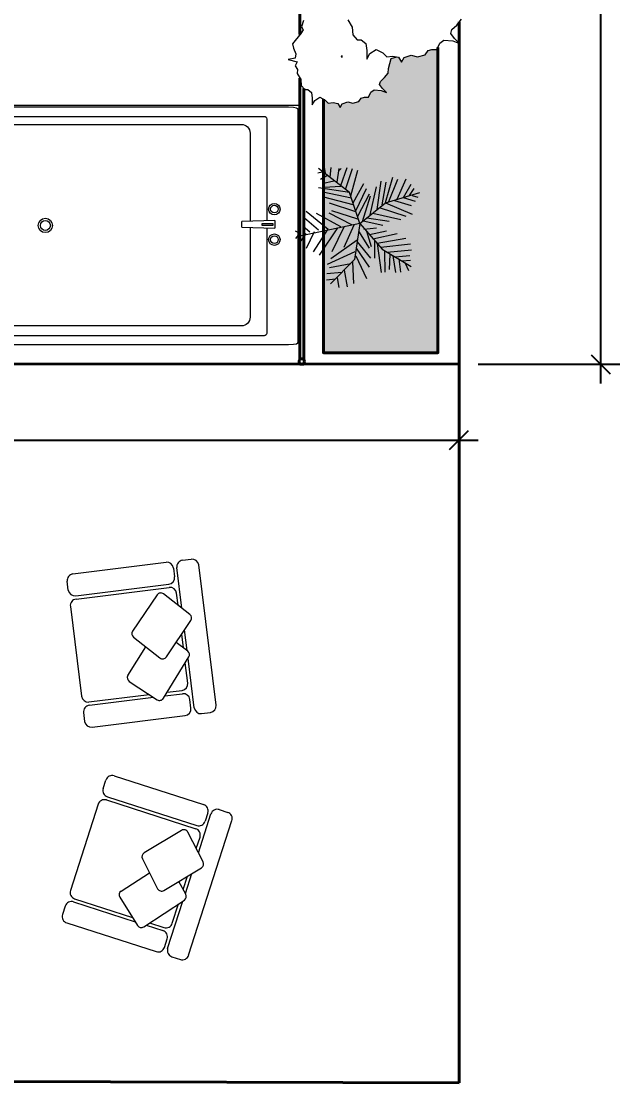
# Model space of a CAD drawing. Header units: inches. Extents: x 4350 to 28384, y -6772 to 993.
# Drawn here: x 25298 to 25611, y -4229 to -3672 of the extents above; entities that cross this region are included whole.
import ezdxf

# ---------------------------------------------------------------- set-up
doc = ezdxf.new("R2010")
doc.units = ezdxf.units.IN
doc.header["$MEASUREMENT"] = 0
for name, color, linetype, lineweight in [('ARREDAMENTO', 2, 'Continuous', 18), ('MURATURA_section_wall', 7, 'Continuous', 40), ('QUOTE', 3, 'Continuous', 9)]:
    doc.layers.add(name, color=color, linetype=linetype, lineweight=lineweight)
doc.styles.get("Standard").update_dxf_attribs({"font": 'arial.ttf'})
doc.dimstyles.new('ook', dxfattribs={"dimtxt": 15, "dimasz": 10, "dimexe": 10, "dimexo": 10, "dimgap": 5, "dimtad": 1, "dimtoh": 1, "dimdec": 0, "dimzin": 0, "dimdsep": 46, "dimtxsty": 'Standard', "dimblk": 'OBLIQUE', "dimcen": 0.09, "dimdle": 10, "dimadec": 0, "dimazin": 0, "dimtfac": 1, "dimtdec": 0, "dimtofl": 0, "dimtmove": 0, "dimatfit": 3, "dimldrblk": 'OBLIQUE', "dimfxl": 1, "dimtfill": 2, "dimtfillclr": 1, "dimtolj": 1, "dimtzin": 0, "dimarcsym": 0})

# ---------------------------------------------------------------- blocks, each defined once
blk = doc.blocks.new('_Oblique')
at = {"color": 0, "linetype": 'ByBlock', "lineweight": -2}
blk.add_line((-0.5, -0.5), (0.5, 0.5), dxfattribs=at)
blk = doc.blocks.new('*D42')
at = {"layer": 'Defpoints', "color": 0, "transparency": 16777216}
for p in [(25527.39, -3152.39), (25601.28, -3152.39), (25527.14, -3852.11)]:
    blk.add_point(p, dxfattribs=at)
at = {"layer": 'QUOTE', "color": 0, "lineweight": -2, "transparency": 16777216}
for p, q in [((25601.28, -3862.11), (25601.28, -3142.39)), ((25537.39, -3152.39), (25611.28, -3152.39)), ((25537.14, -3852.11), (25611.28, -3852.11))]:
    blk.add_line(p, q, dxfattribs=at)
at = {"layer": 'QUOTE', "color": 0, "lineweight": -2, "transparency": 16777216, "xscale": 10, "yscale": 10, "zscale": 10}
for p, rotation in [((25601.28, -3152.39), 90), ((25601.28, -3852.11), 270)]:
    blk.add_blockref('_Oblique', p, dxfattribs=dict(at, rotation=rotation))
at = {"layer": 'QUOTE', "color": 0, "transparency": 16777216, "insert": (25588.62, -3502.25), "char_height": 15, "attachment_point": 5, "rotation": 90, "bg_fill": 1, "box_fill_scale": 1.25, "bg_fill_color": 1, "bg_fill_transparency": 0}
blk.add_mtext('\\A1;700', dxfattribs=at)
blk = doc.blocks.new('*D47')
at = {"layer": 'Defpoints', "color": 0, "transparency": 16777216}
for p in [(24882.55, -3851.59), (25527.14, -3852.11), (25527.14, -3891.81)]:
    blk.add_point(p, dxfattribs=at)
at = {"layer": 'QUOTE', "color": 0, "lineweight": -2, "transparency": 16777216}
for p, q in [((24882.55, -3861.59), (24882.55, -3901.81)), ((25527.14, -3862.11), (25527.14, -3901.81)), ((24872.55, -3891.81), (25537.14, -3891.81))]:
    blk.add_line(p, q, dxfattribs=at)
at = {"layer": 'QUOTE', "color": 0, "lineweight": -2, "transparency": 16777216, "xscale": 10, "yscale": 10, "zscale": 10, "rotation": 180}
blk.add_blockref('_Oblique', (24882.55, -3891.81), dxfattribs=at)
at = {"layer": 'QUOTE', "color": 0, "lineweight": -2, "transparency": 16777216, "xscale": 10, "yscale": 10, "zscale": 10}
blk.add_blockref('_Oblique', (25527.14, -3891.81), dxfattribs=at)
at = {"layer": 'QUOTE', "color": 0, "transparency": 16777216, "insert": (25204.85, -3879.15), "char_height": 15, "attachment_point": 5, "bg_fill": 1, "box_fill_scale": 1.25, "bg_fill_color": 1, "bg_fill_transparency": 0}
blk.add_mtext('\\A1;645', dxfattribs=at)

msp = doc.modelspace()

# ---------------------------------------------------------------- hatches: boundary and pattern name
at = {"layer": 'ARREDAMENTO'}
h = msp.add_hatch(dxfattribs=at)
h.set_pattern_fill('AR-SAND', color=2, scale=3, angle=90, style=0)
h.set_pattern_definition([(127.5, (-49344.116, -62695.2797), (-5.7804713, -0.18898007), [0, -4.56, 0, -5.1, 0, -4.875]), (97.5, (-49344.116, -62695.28), (-8.4664382, 5.3093301), [0, -2.46, 0, -4.11, 0, -1.575]), (57.5, (-49344.116, -62698.9697), (-0.01697716, 9.34242559), [0, -1.5, 0, -5.4, 0, -7.05]), (47.5, (-49344.116, -62698.97), (-2.6330267, 9.0183798), [0, -0.75, 0, -3.54, 0, -4.05])])
h.paths.add_polyline_path([(25494.38, -3691.04), (25491.58, -3691.86), (25490.12, -3697.23), (25489.91, -3699.51), (25488.03, -3701.95), (25485.94, -3703.9), (25485.53, -3705.53), (25486.99, -3707.65), (25489.07, -3709.76), (25486.36, -3708.62), (25482.61, -3708.3), (25480.94, -3709.6), (25479.68, -3712.2), (25477.6, -3712.2), (25475.93, -3712.69), (25474.68, -3714.48), (25471.55, -3715.3), (25468.83, -3714.65), (25465.91, -3715.62), (25464.87, -3717.58), (25463.62, -3715.46), (25461.11, -3714.97), (25458.61, -3715.3), (25456.94, -3713.67), (25456.04, -3713.18), (25456.04, -3846.04), (25516.04, -3846.04), (25516.04, -3686.15), (25515.54, -3687.18), (25512.93, -3687.18), (25510.85, -3687.79), (25509.28, -3690.03), (25505.37, -3691.04), (25501.98, -3690.23), (25498.33, -3691.45), (25497.02, -3693.89), (25495.46, -3691.25)])
h.paths.add_polyline_path([(25468.41, -3764.77), (25468.47, -3764.79), (25468.5, -3764.74)], flags=16)
h.paths.add_polyline_path([(25474.07, -3475.07), (25471.54, -3474.27), (25470.09, -3473.49), (25469.05, -3470.58), (25465.97, -3474.21), (25466.12, -3470.47), (25465.43, -3469.55), (25463.34, -3469.71), (25459.99, -3467.2), (25457.39, -3466), (25456.29, -3462.68), (25456.04, -3462.46), (25456.04, -3667.14), (25458.82, -3666.95), (25460.07, -3665.49), (25460.07, -3661.42), (25459.86, -3658.49), (25461.11, -3661.74), (25462.57, -3664.67), (25464.45, -3665.32), (25467.16, -3664.84), (25468.04, -3665.63), (25468.85, -3663.98), (25462.85, -3662.36), (25467.55, -3661.54), (25468.07, -3658.69), (25466.5, -3655.03), (25465.72, -3652.18), (25471.2, -3645.47), (25472.76, -3643.03), (25471.72, -3640.99), (25471.9, -3640.42), (25470.69, -3641.15), (25469.91, -3642.67), (25469.91, -3640.43), (25469.65, -3638.6), (25468.48, -3637.58), (25467.43, -3637.58), (25466.26, -3636.26), (25466.13, -3634.33), (25464.96, -3632.4), (25465.09, -3631.07), (25464.3, -3629.85), (25464.96, -3628.53), (25461.96, -3627.72), (25464.3, -3627.31), (25464.57, -3625.88), (25463.78, -3624.05), (25463.39, -3622.63), (25466.13, -3619.27), (25466.91, -3618.05), (25466.39, -3617.03), (25467.04, -3615), (25468.35, -3615.1), (25469.26, -3614.8), (25471.09, -3613.07), (25472.26, -3612.05), (25475.26, -3611.85), (25476.04, -3610.93), (25476.04, -3608.39), (25475.91, -3606.56), (25476.69, -3608.59), (25477.61, -3610.42), (25478.78, -3610.83), (25480.48, -3610.52), (25481.26, -3611.24), (25484.52, -3611.64), (25485.17, -3611.13), (25485.43, -3611.54), (25486.61, -3612.15), (25487.26, -3612.66), (25487.52, -3614.19), (25489.35, -3612.66), (25488.95, -3614.49), (25489.22, -3615), (25490.26, -3615.1), (25491.69, -3616.63), (25492.87, -3617.44), (25493.13, -3619.17), (25494.17, -3620.49), (25494.82, -3622.73), (25494.69, -3624.26), (25495.21, -3625.68), (25495.74, -3626.09), (25498.87, -3626.5), (25495.74, -3627.41), (25495.51, -3628.24), (25496.5, -3628.58), (25499.89, -3627.97), (25501.46, -3629.39), (25507.98, -3630.21), (25509.28, -3629.19), (25509.8, -3630), (25512.15, -3631.22), (25513.46, -3632.24), (25513.98, -3635.29), (25516.04, -3633.57), (25516.04, -3574.73), (25510.83, -3566.95), (25512.66, -3554.13), (25495.78, -3557.24), (25495.9, -3557.05), (25496.07, -3557.19), (25512.66, -3554.13), (25507.26, -3537.93), (25507.15, -3537.84), (25507.24, -3537.86), (25512.66, -3554.13), (25514.26, -3552.85), (25516.04, -3547.13), (25516.04, -3483.88), (25515.12, -3485.11), (25514.14, -3486.31), (25511.22, -3487.03), (25510.6, -3488.06), (25511.04, -3490.57), (25511.48, -3492.35), (25510.36, -3490.48), (25509.15, -3488.83), (25507.92, -3488.63), (25506.3, -3489.23), (25505.41, -3488.66), (25502.13, -3488.82), (25501.57, -3489.43), (25501.25, -3489.08), (25499.99, -3488.68), (25499.26, -3488.29), (25498.74, -3486.83), (25497.2, -3488.64), (25497.27, -3486.77), (25496.93, -3486.32), (25495.88, -3486.4), (25494.21, -3485.14), (25492.91, -3484.54), (25492.36, -3482.88), (25491.1, -3481.76), (25490.07, -3479.66), (25489.94, -3478.14), (25489.18, -3476.82), (25488.6, -3476.51), (25485.44, -3476.65), (25488.37, -3475.21), (25488.45, -3474.36), (25487.42, -3474.19), (25484.18, -3475.37), (25482.39, -3474.24), (25475.83, -3474.56), (25474.72, -3475.78)])

# ---------------------------------------------------------------- linework, layer by layer
for p, q in [((25426.45, -3723.98), (25426.44, -3776.94)), ((25457.11, -3752.11), (25456.55, -3747.76)), ((25457.11, -3752.11), (25456.55, -3747.76)), ((25453.21, -3751.89), (25455.44, -3751.24)), ((25453.21, -3751.89), (25455.44, -3751.24)), ((25469.68, -3762.18), (25453.48, -3749.58)), ((25469.68, -3762.18), (25453.48, -3749.58)), ((25454.6, -3755.15), (25457.94, -3753.2)), ((25454.6, -3755.15), (25457.94, -3753.2)), ((25459.61, -3754.07), (25460.17, -3749.07)), ((25459.61, -3754.07), (25460.17, -3749.07)), ((25463.24, -3756.67), (25464.35, -3749.5)), ((25463.24, -3756.67), (25464.35, -3749.5)), ((25465.19, -3758.41), (25468.53, -3749.07)), ((25465.19, -3758.41), (25468.53, -3749.07)), ((25467.7, -3760.59), (25471.32, -3749.5)), ((25467.7, -3760.59), (25471.32, -3749.5)), ((25470.48, -3763.85), (25474.1, -3750.37)), ((25470.48, -3763.85), (25474.1, -3750.37)), ((25455.44, -3757.33), (25461.57, -3756.02)), ((25455.44, -3757.33), (25461.57, -3756.02)), ((25456.55, -3759.28), (25465.19, -3758.85)), ((25456.55, -3759.28), (25465.19, -3758.85)), ((25471.6, -3767.54), (25477.17, -3757.33)), ((25471.6, -3767.54), (25477.17, -3757.33)), ((25480.51, -3773.85), (25483.86, -3759.07)), ((25480.51, -3773.85), (25483.86, -3759.07)), ((25484.14, -3771.02), (25486.37, -3756.24)), ((25484.14, -3771.02), (25486.37, -3756.24)), ((25486.92, -3768.63), (25488.87, -3756.67)), ((25486.92, -3768.63), (25488.87, -3756.67)), ((25488.59, -3767.32), (25492.5, -3754.07)), ((25488.59, -3767.32), (25492.5, -3754.07)), ((25490.27, -3766.89), (25495, -3755.15)), ((25490.27, -3766.89), (25495, -3755.15)), ((25494.72, -3765.59), (25499.46, -3754.94)), ((25494.72, -3765.59), (25499.46, -3754.94)), ((25498.07, -3764.72), (25501.97, -3757.76)), ((25498.07, -3764.72), (25501.97, -3757.76)), ((25469.65, -3762.11), (25453.48, -3759.72)), ((25469.65, -3762.11), (25453.48, -3759.72)), ((25470.76, -3765.15), (25455.71, -3761.89)), ((25470.76, -3765.15), (25455.71, -3761.89)), ((25471.6, -3768.63), (25456.27, -3764.5)), ((25471.6, -3768.63), (25456.27, -3764.5)), ((25475.08, -3778.38), (25469.68, -3762.18)), ((25475.08, -3778.38), (25469.68, -3762.18)), ((25472.99, -3771.67), (25478.56, -3759.94)), ((25472.99, -3771.67), (25478.56, -3759.94)), ((25474.1, -3774.5), (25480.24, -3762.76)), ((25474.1, -3774.5), (25480.24, -3762.76)), ((25476.61, -3777.32), (25480.79, -3763.85)), ((25476.61, -3777.32), (25480.79, -3763.85)), ((25488.58, -3767.58), (25506.58, -3762.18)), ((25488.58, -3767.58), (25506.58, -3762.18)), ((25497.79, -3764.72), (25504.2, -3766.67)), ((25497.79, -3764.72), (25504.2, -3766.67)), ((25501.13, -3763.63), (25503.64, -3759.94)), ((25501.13, -3763.63), (25503.64, -3759.94)), ((25502.53, -3763.63), (25505.59, -3764.5)), ((25502.53, -3763.63), (25505.59, -3764.5)), ((25472.99, -3772.32), (25459.34, -3767.76)), ((25472.99, -3772.32), (25459.34, -3767.76)), ((25475.08, -3778.38), (25488.58, -3767.58)), ((25475.08, -3778.38), (25488.58, -3767.58)), ((25485.25, -3769.93), (25499.18, -3774.5)), ((25485.25, -3769.93), (25499.18, -3774.5)), ((25488.59, -3767.54), (25502.53, -3773.41)), ((25488.59, -3767.54), (25502.53, -3773.41)), ((25493.33, -3766.24), (25501.97, -3768.85)), ((25493.33, -3766.24), (25501.97, -3768.85)), ((25453.48, -3781.89), (25446.24, -3775.58)), ((25453.48, -3781.89), (25446.24, -3775.58)), ((25458.5, -3781.45), (25447.08, -3772.11)), ((25458.5, -3781.45), (25447.08, -3772.11)), ((25465.19, -3780.15), (25452.37, -3773.19)), ((25465.19, -3780.15), (25452.37, -3773.19)), ((25471.04, -3779.06), (25459.06, -3772.98)), ((25471.04, -3779.06), (25459.06, -3772.98)), ((25474.1, -3776.02), (25460.45, -3771.67)), ((25474.1, -3776.02), (25460.45, -3771.67)), ((25478.84, -3775.37), (25490.54, -3777.11)), ((25478.84, -3775.37), (25490.54, -3777.11)), ((25481.91, -3772.98), (25496.68, -3776.24)), ((25481.91, -3772.98), (25496.68, -3776.24)), ((25430.63, -3776.82), (25413.29, -3777.32)), ((25413.29, -3780.32), (25413.29, -3777.32)), ((25413.29, -3780.32), (25430.63, -3780.82)), ((25426.44, -3780.7), (25426.42, -3836.01)), ((25430.63, -3776.82), (25430.63, -3780.82)), ((25475.08, -3778.38), (25444.51, -3784.75)), ((25475.08, -3778.38), (25444.51, -3784.75)), ((25449.03, -3782.97), (25445.4, -3779.93)), ((25458.22, -3781.45), (25450.7, -3793.19)), ((25458.22, -3781.45), (25450.7, -3793.19)), ((25463.52, -3780.58), (25453.76, -3794.93)), ((25463.52, -3780.58), (25453.76, -3794.93)), ((25460.73, -3792.97), (25466.86, -3780.15)), ((25460.73, -3792.97), (25466.86, -3780.15)), ((25466.86, -3790.8), (25472.15, -3779.06)), ((25466.86, -3790.8), (25472.15, -3779.06)), ((25475.08, -3778.38), (25472.38, -3797.28)), ((25475.08, -3778.38), (25472.38, -3797.28)), ((25475.08, -3778.38), (25486.78, -3791.88)), ((25475.08, -3778.38), (25486.78, -3791.88)), ((25476.89, -3776.89), (25487.2, -3779.28)), ((25476.89, -3776.89), (25487.2, -3779.28)), ((25477.17, -3781.24), (25483.86, -3780.58)), ((25477.17, -3781.24), (25483.86, -3780.58)), ((25444.01, -3783.84), (25441.5, -3782.32)), ((25442.9, -3784.5), (25441.5, -3786.24)), ((25446.8, -3783.63), (25443.45, -3788.63)), ((25451.26, -3782.76), (25447.08, -3791.45)), ((25473.83, -3787.1), (25459.89, -3796.89)), ((25473.83, -3787.1), (25459.89, -3796.89)), ((25474.38, -3782.32), (25479.96, -3791.23)), ((25474.38, -3782.32), (25479.96, -3791.23)), ((25478.56, -3782.32), (25481.07, -3790.36)), ((25478.56, -3782.32), (25481.07, -3790.36)), ((25480.24, -3784.06), (25489.15, -3782.11)), ((25480.24, -3784.06), (25489.15, -3782.11)), ((25481.91, -3786.45), (25494.72, -3783.63)), ((25481.91, -3786.45), (25494.72, -3783.63)), ((25484.14, -3788.63), (25499.18, -3786.02)), ((25484.14, -3788.63), (25499.18, -3786.02)), ((25473.27, -3791.23), (25479.96, -3801.23)), ((25473.27, -3791.23), (25479.96, -3801.23)), ((25473.83, -3787.97), (25480.79, -3796.45)), ((25473.83, -3787.97), (25480.79, -3796.45)), ((25482.74, -3787.54), (25482.74, -3796.45)), ((25482.74, -3787.54), (25482.74, -3796.45)), ((25484.14, -3788.84), (25486.37, -3804.06)), ((25484.14, -3788.84), (25486.37, -3804.06)), ((25486.09, -3790.8), (25501.69, -3789.06)), ((25486.09, -3790.8), (25501.69, -3789.06)), ((25486.78, -3791.88), (25502.08, -3800.88)), ((25486.78, -3791.88), (25502.08, -3800.88)), ((25489.43, -3793.41), (25502.25, -3792.1)), ((25489.43, -3793.41), (25502.25, -3792.1)), ((25458.22, -3799.71), (25472.71, -3792.97)), ((25458.22, -3799.71), (25472.71, -3792.97)), ((25472.38, -3797.28), (25459.78, -3809.88)), ((25472.38, -3797.28), (25459.78, -3809.88)), ((25471.32, -3798.41), (25471.88, -3809.71)), ((25471.32, -3798.41), (25471.88, -3809.71)), ((25472.99, -3795.36), (25478.56, -3807.1)), ((25472.99, -3795.36), (25478.56, -3807.1)), ((25488.04, -3792.97), (25488.32, -3803.84)), ((25488.04, -3792.97), (25488.32, -3803.84)), ((25490.82, -3794.49), (25490.54, -3802.54)), ((25490.82, -3794.49), (25490.54, -3802.54)), ((25492.5, -3795.36), (25493.89, -3804.06)), ((25492.5, -3795.36), (25493.89, -3804.06)), ((25493.61, -3795.8), (25501.41, -3795.15)), ((25493.61, -3795.8), (25501.41, -3795.15)), ((25495.56, -3796.89), (25496.4, -3803.84)), ((25495.56, -3796.89), (25496.4, -3803.84)), ((25497.23, -3797.97), (25501.69, -3797.54)), ((25497.23, -3797.97), (25501.69, -3797.54)), ((25457.94, -3804.49), (25465.75, -3803.84)), ((25457.94, -3804.49), (25465.75, -3803.84)), ((25459.34, -3801.45), (25470.48, -3799.28)), ((25459.34, -3801.45), (25470.48, -3799.28)), ((25466.86, -3802.75), (25468.53, -3811.45)), ((25466.86, -3802.75), (25468.53, -3811.45)), ((25498.9, -3799.06), (25500.58, -3802.97)), ((25498.9, -3799.06), (25500.58, -3802.97)), ((25462.4, -3807.54), (25457.66, -3807.97)), ((25462.4, -3807.54), (25457.66, -3807.97)), ((25463.24, -3806.88), (25464.07, -3811.88)), ((25463.24, -3806.88), (25464.07, -3811.88)), ((25324.91, -3961.91), (25373.68, -3955.85)), ((25377.55, -3958.86), (25378.13, -3963.45)), ((25381.91, -3979.85), (25379.28, -3958.65)), ((25382.29, -3954.78), (25386.88, -3954.2)), ((25399.88, -4030.66), (25390.75, -3957.22)), ((25322.47, -3970.37), (25321.9, -3965.78)), ((25326.34, -3973.38), (25375.11, -3967.32)), ((25326.56, -3975.11), (25375.32, -3969.04)), ((25368.99, -3972.93), (25356.12, -3991.97)), ((25386.19, -3983.17), (25372.32, -3972.4)), ((25379.98, -3978.35), (25379.2, -3972.06)), ((25323.54, -3978.98), (25329.39, -4026.02)), ((25373.82, -4005.41), (25386.69, -3986.29)), ((25384.68, -4002.09), (25383.33, -3991.28)), ((25356.61, -3995.09), (25370.48, -4005.94)), ((25385.09, -4002.39), (25378.95, -3997.79)), ((25382.75, -4000.64), (25381.86, -3993.47)), ((25353.68, -4015.1), (25363.12, -4000.18)), ((25372.26, -4027.11), (25385.67, -4005.46)), ((25385.05, -4019.1), (25383.74, -4008.58)), ((25388.41, -4032.09), (25385.19, -4006.23)), ((25354.38, -4018.27), (25369.03, -4027.83)), ((25333.26, -4029.04), (25364.86, -4025.11)), ((25373.05, -4025.84), (25382.24, -4024.7)), ((25374.23, -4023.94), (25382.03, -4022.97)), ((25333.48, -4030.76), (25367.11, -4026.58)), ((25386.69, -4032.3), (25386.12, -4027.71)), ((25330.46, -4034.63), (25331.03, -4039.22)), ((25334.9, -4042.23), (25383.67, -4036.17)), ((25392.28, -4035.1), (25396.87, -4034.53)), ((25340.72, -4074.36), (25342.14, -4069.95)), ((25346.5, -4067.71), (25393.28, -4082.77)), ((25342.43, -4080.37), (25389.21, -4095.43)), ((25342.96, -4078.72), (25389.74, -4093.78)), ((25338.06, -4082.61), (25323.54, -4127.74)), ((25395.52, -4087.14), (25394.11, -4091.54)), ((25401.54, -4085.43), (25405.94, -4086.85)), ((25385.5, -4161.66), (25408.18, -4091.21)), ((25390.63, -4108.01), (25397.17, -4087.67)), ((25381.82, -4096.29), (25362.13, -4108.13)), ((25393.11, -4112.83), (25385.07, -4097.21)), ((25389.51, -4105.83), (25391.45, -4099.8)), ((25361.26, -4111.16), (25369.26, -4126.85)), ((25350.17, -4128.08), (25365.02, -4118.53)), ((25372.51, -4127.78), (25392.25, -4115.86)), ((25382.62, -4127.22), (25384.84, -4120.34)), ((25383.76, -4129.34), (25387.1, -4118.97)), ((25384, -4129.79), (25380.37, -4123.03)), ((25325.77, -4132.11), (25356.08, -4141.86)), ((25349.46, -4131.25), (25358.72, -4146.09)), ((25320.88, -4136), (25319.46, -4140.4)), ((25325.24, -4133.76), (25357.5, -4144.14)), ((25361.95, -4146.8), (25383.24, -4132.82)), ((25374.5, -4158.12), (25382.48, -4133.32)), ((25376.92, -4144.93), (25380.17, -4134.83)), ((25321.7, -4144.76), (25368.48, -4159.82)), ((25363.21, -4145.98), (25372.02, -4148.82)), ((25365.07, -4144.75), (25372.56, -4147.16)), ((25372.85, -4157.58), (25374.26, -4153.18)), ((25376.74, -4162.48), (25381.14, -4163.9))]:
    msp.add_line(p, q, dxfattribs=at)
for points in [[(25445.67, -3672), (25444.63, -3675.25), (25445.46, -3676.88), (25444.21, -3678.83), (25439.83, -3684.21), (25440.45, -3686.49), (25441.7, -3689.42), (25441.29, -3691.69), (25437.53, -3692.35), (25442.33, -3693.65), (25441.29, -3695.76), (25442.54, -3697.72), (25442.33, -3699.83), (25444.21, -3702.93), (25444.42, -3706.02), (25446.3, -3708.13), (25447.96, -3708.13), (25449.84, -3709.76), (25450.26, -3712.69), (25450.26, -3716.27), (25451.51, -3713.83), (25454.23, -3712.2), (25456.94, -3713.67), (25458.61, -3715.3), (25461.11, -3714.97), (25463.62, -3715.46), (25464.87, -3717.58), (25465.91, -3715.62), (25468.83, -3714.65), (25471.55, -3715.3), (25474.68, -3714.48), (25475.93, -3712.69), (25477.6, -3712.2), (25479.68, -3712.2), (25480.94, -3709.6), (25482.61, -3708.3), (25486.36, -3708.62), (25489.07, -3709.76), (25486.99, -3707.65), (25485.53, -3705.53), (25485.94, -3703.9), (25488.03, -3701.95), (25489.91, -3699.51), (25490.12, -3697.23), (25491.58, -3691.86), (25494.55, -3690.99)], [(25468.85, -3671.72), (25471.2, -3675.58), (25471.46, -3679.45), (25473.81, -3682.09), (25475.89, -3682.09), (25478.24, -3684.13), (25478.76, -3687.79), (25478.76, -3692.27), (25480.33, -3689.21), (25483.72, -3687.18), (25487.11, -3689.01), (25489.2, -3691.04), (25492.33, -3690.64), (25495.46, -3691.25), (25497.02, -3693.89), (25498.33, -3691.45), (25501.98, -3690.23), (25505.37, -3691.04), (25509.28, -3690.03), (25510.85, -3687.79), (25512.93, -3687.18), (25515.54, -3687.18), (25517.11, -3683.92), (25519.2, -3682.3), (25523.89, -3682.7), (25527.28, -3684.13), (25524.67, -3681.48), (25522.85, -3678.84), (25523.37, -3676.8), (25525.98, -3674.36), (25528.33, -3671.31)], [(25443.77, -3852.05), (25443.77, -3852.05), (25182.26, -3851.83), (25182.26, -3716.33), (25443.77, -3716.4), (25443.77, -3849.6)]]:
    msp.add_lwpolyline(points, dxfattribs=at)
for points in [[(25465.29, -3690.88), (25465.91, -3691.37), (25465.91, -3690.39)], [(25423.94, -3778.32), (25429.63, -3778.32), (25429.63, -3779.32), (25423.94, -3779.32)]]:
    msp.add_lwpolyline(points, close=True, dxfattribs=at)
for centre, radius in [((25430.39, -3770.82), 3), ((25430.39, -3770.82), 2), ((25310.46, -3779.39), 3.75), ((25310.46, -3779.39), 2.6), ((25430.39, -3786.82), 3), ((25430.39, -3786.82), 2)]:
    msp.add_circle(centre, radius, dxfattribs=at)
for centre, radius, start, end in [((25461.37, -3746.17), 5.24, 299.8257, 318.9427), ((25387.31, -3957.65), 3.47, 7.0881, 97.0881), ((25374.11, -3959.29), 3.47, 7.0881, 97.0881), ((25382.72, -3958.22), 3.47, 97.0881, 187.0881), ((25325.34, -3965.35), 3.47, 97.0881, 187.0881), ((25374.68, -3963.88), 3.47, 277.0881, 7.0881), ((25325.91, -3969.94), 3.47, 187.0881, 277.0881), ((25375.75, -3972.48), 3.47, 7.0881, 97.0881), ((25326.98, -3978.55), 3.47, 97.0881, 187.0881), ((25370.9, -3974.23), 2.31, 52.1703, 145.9533), ((25384.77, -3985), 2.31, 326.0531, 52.1703), ((25358.04, -3993.26), 2.31, 145.9533, 231.9406), ((25383.7, -4004.25), 2.31, 328.2332, 53.1614), ((25371.9, -4004.12), 2.31, 231.9406, 326.0531), ((25355.64, -4016.34), 2.31, 147.6758, 236.8907), ((25381.6, -4019.53), 3.47, 277.0881, 7.0881), ((25332.83, -4025.6), 3.47, 187.0881, 277.0881), ((25382.67, -4028.14), 3.47, 7.0881, 97.0881), ((25333.9, -4034.2), 3.47, 97.0881, 187.0881), ((25370.3, -4025.9), 2.31, 236.8907, 328.2332), ((25396.44, -4031.09), 3.47, 277.0881, 7.0881), ((25383.24, -4032.73), 3.47, 277.0881, 7.0881), ((25391.85, -4031.66), 3.47, 187.0881, 277.0881), ((25334.47, -4038.79), 3.47, 187.0881, 277.0881), ((25345.44, -4071.02), 3.47, 72.1562, 162.1562), ((25344.02, -4075.42), 3.47, 162.1562, 252.1562), ((25341.37, -4083.67), 3.47, 72.1562, 162.1562), ((25392.22, -4086.08), 3.47, 342.1562, 72.1562), ((25400.48, -4088.73), 3.47, 72.1562, 162.1562), ((25404.88, -4090.15), 3.47, 342.1562, 72.1562), ((25390.8, -4090.48), 3.47, 252.1562, 342.1562), ((25383.01, -4098.27), 2.31, 27.2384, 121.0214), ((25388.15, -4098.73), 3.47, 342.1562, 72.1562), ((25363.32, -4110.11), 2.31, 121.0214, 207.0087), ((25391.05, -4113.88), 2.31, 301.1212, 27.2384), ((25326.84, -4128.8), 3.47, 162.1562, 252.1562), ((25351.42, -4130.02), 2.31, 122.7439, 211.9589), ((25371.32, -4125.8), 2.31, 207.0087, 301.1212), ((25381.97, -4130.89), 2.31, 303.3013, 28.2296), ((25324.18, -4137.06), 3.47, 72.1562, 162.1562), ((25322.76, -4141.46), 3.47, 162.1562, 252.1562), ((25360.68, -4144.87), 2.31, 211.9589, 303.3013), ((25370.96, -4152.12), 3.47, 342.1562, 72.1562), ((25373.62, -4143.86), 3.47, 252.1562, 342.1562), ((25369.54, -4156.52), 3.47, 252.1562, 342.1562), ((25377.8, -4159.18), 3.47, 162.1562, 252.1562), ((25382.2, -4160.6), 3.47, 252.1562, 342.1562)]:
    msp.add_arc(centre, radius, start, end, dxfattribs=at)
for points, knots in [([(25183.26, -3718.78), (25183.26, -3718), (25183.89, -3717.38), (25184.66, -3717.38), (25184.66, -3717.38), (25437.75, -3717.38), (25437.75, -3717.38), (25442.15, -3717.44), (25442.78, -3718.07), (25442.78, -3718.85), (25442.78, -3718.85), (25442.78, -3840.36), (25442.78, -3840.36), (25442.78, -3841.14), (25442.15, -3841.76), (25437.75, -3841.69), (25437.75, -3841.69), (25184.66, -3841.69), (25184.66, -3841.69), (25183.89, -3841.69), (25183.26, -3841.07), (25183.26, -3840.29), (25183.26, -3840.29), (25183.26, -3718.78), (25183.26, -3718.78)], [0, 0, 0, 0, 1, 1, 1, 2, 2, 2, 3, 3, 3, 4, 4, 4, 5, 5, 5, 6, 6, 6, 7, 7, 7, 8, 8, 8, 8]), ([(25195.98, -3723.62), (25195.98, -3722.84), (25196.61, -3722.22), (25197.38, -3722.22), (25197.38, -3722.22), (25425.05, -3722.22), (25425.05, -3722.22), (25425.82, -3722.22), (25426.45, -3722.84), (25426.45, -3723.62), (25426.45, -3723.62), (25426.45, -3749.85), (25426.45, -3776.94)], [0, 0, 0, 0, 1, 1, 1, 2, 2, 2, 3, 3, 3, 3.483739, 3.483739, 3.483739, 3.483739]), ([(25426.45, -3780.7), (25426.45, -3808.38), (25426.45, -3835.72), (25426.45, -3835.72), (25426.45, -3836.5), (25425.82, -3837.12), (25425.05, -3837.12), (25425.05, -3837.12), (25197.38, -3837.12), (25197.38, -3837.12), (25196.61, -3837.12), (25195.98, -3836.5), (25195.98, -3835.72), (25195.98, -3835.72), (25195.98, -3723.62), (25195.98, -3723.62)], [3.506098, 3.506098, 3.506098, 3.506098, 4, 4, 4, 5, 5, 5, 6, 6, 6, 7, 7, 7, 8, 8, 8, 8]), ([(25204.73, -3731.04), (25204.73, -3728.5), (25206.79, -3726.44), (25209.33, -3726.44), (25209.33, -3726.44), (25413.05, -3726.44), (25413.05, -3726.44), (25415.59, -3726.44), (25417.65, -3728.5), (25417.65, -3731.04), (25417.65, -3731.04), (25417.65, -3753.79), (25417.65, -3777.19)], [0, 0, 0, 0, 1, 1, 1, 2, 2, 2, 3, 3, 3, 3.485813, 3.485813, 3.485813, 3.485813]), ([(25417.65, -3780.44), (25417.65, -3804.14), (25417.65, -3827.45), (25417.65, -3827.45), (25417.65, -3829.99), (25415.59, -3832.05), (25413.05, -3832.05), (25413.05, -3832.05), (25209.33, -3832.05), (25209.33, -3832.05), (25206.79, -3832.05), (25204.73, -3829.99), (25204.73, -3827.45), (25204.73, -3827.45), (25204.73, -3731.04), (25204.73, -3731.04)], [3.5083, 3.5083, 3.5083, 3.5083, 4, 4, 4, 5, 5, 5, 6, 6, 6, 7, 7, 7, 8, 8, 8, 8])]:
    msp.add_open_spline(points, degree=3, knots=knots, dxfattribs=at)
at = {"layer": 'MURATURA_section_wall', "linetype": 'ByBlock'}
for p, q in [((25443.77, -3543.03), (25443.77, -3679.37)), ((25443.77, -3702.2), (25443.77, -3849.6)), ((25445.77, -3707.54), (25445.77, -3849.67)), ((25443.77, -3852.05), (25445.77, -3852.05))]:
    msp.add_line(p, q, dxfattribs=at)
at = {"layer": 'MURATURA_section_wall'}
for p, q in [((25527.14, -3852.11), (25527.21, -3672.76)), ((25456.04, -3846.04), (25456.04, -3713.18)), ((25456.04, -3846.04), (25456.04, -3713.18)), ((25527.14, -3852.11), (25003.18, -3851.69)), ((25527.14, -3852.11), (25527.14, -4228.53)), ((25527.14, -4228.53), (24882.25, -4226.65))]:
    msp.add_line(p, q, dxfattribs=at)
msp.add_lwpolyline([(25516.04, -3686.15), (25516.04, -3846.04), (25456.04, -3846.04), (25456.04, -3713.18)], dxfattribs=at)
msp.add_lwpolyline([(25516.04, -3686.15), (25516.04, -3846.04), (25456.04, -3846.04), (25456.04, -3713.18)], dxfattribs=at)
at = {"layer": 'MURATURA_section_wall', "linetype": 'ByBlock'}
msp.add_circle((25444.73, -3850.63), 1.42, dxfattribs=at)

# ---------------------------------------------------------------- dimensions: what is measured, and where the dimension line sits
at = {"layer": 'QUOTE'}
dim = msp.add_linear_dim(base=(25601.28, -3152.39), p1=(25527.14, -3852.11), p2=(25527.39, -3152.39), angle=90, dimstyle='ook', dxfattribs=at)
dim.commit()
dim.dimension.update_dxf_attribs({"geometry": '*D42', "text_midpoint": (25588.62, -3502.25)})
dim = msp.add_linear_dim(base=(25527.14, -3891.81), p1=(24882.55, -3851.59), p2=(25527.14, -3852.11), dimstyle='ook', dxfattribs=at)
dim.commit()
dim.dimension.update_dxf_attribs({"geometry": '*D47', "text_midpoint": (25204.85, -3879.15)})

doc.saveas('drawing.dxf')
